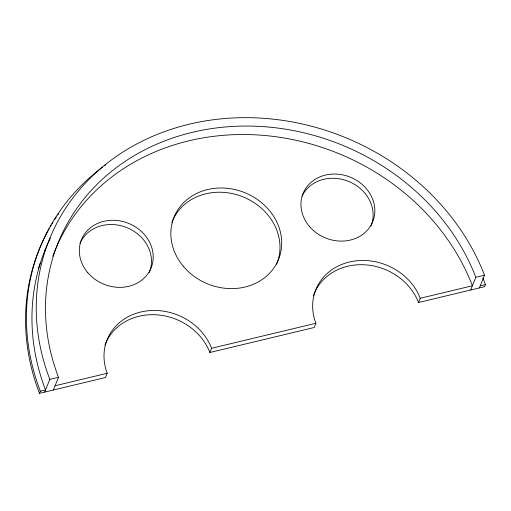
<?xml version="1.0" encoding="UTF-8"?>
<svg xmlns="http://www.w3.org/2000/svg" width="511" height="511" viewBox="0 0 511 511"><rect width="100%" height="100%" fill="white"/><g stroke="black" fill="none" stroke-linecap="round" stroke-linejoin="round"><path stroke-width="0.77" d="M54.913 250.748A225.472 197.016 22 0 1 263.478 135.383A225.472 197.016 22 0 1 472.394 285.777L420.234 298.271A56.37 49.254 22 0 0 349.332 262.034A56.37 49.254 22 0 0 315.907 323.271L314.195 327.506L209.861 352.507L211.573 348.272L210.717 346.164A56.37 49.254 22 0 0 139.701 312.278A56.37 49.254 22 0 0 107.15 372.992L105.547 377.501L39.468 393.336L40.324 391.215A240.509 210.149 22 0 1 102.647 167.097M44.687 392.084L49.823 379.379A234.868 205.224 22 0 1 189.108 124.23A234.868 205.224 22 0 1 484.511 275.218L479.375 287.929M53.38 390.002L58.516 377.29A225.472 197.016 22 0 1 192.232 132.355A225.472 197.016 22 0 1 475.818 277.301L484.511 275.218M313.499 295.447A56.37 49.254 22 0 1 365.269 264.832A56.37 49.254 22 0 1 418.522 302.512L420.234 298.271M470.682 290.012L475.818 277.301M482.818 278.022A240.509 210.149 22 0 1 485.45 284.557L484.594 286.677L418.522 302.512M49.823 379.379L58.516 377.29M55.092 385.767L107.259 373.266M211.573 348.272L315.907 323.271M40.324 391.215L45.543 389.97A234.868 205.224 22 0 1 50.436 238.011M480.231 285.809L485.45 284.557M209.861 352.507L209.005 350.405A56.37 49.254 22 0 0 156.596 314.827A56.37 49.254 22 0 0 105.605 343.488M171.881 222.496A56.37 49.254 22 0 1 172.788 220.254M173.037 219.704A56.37 49.254 22 0 1 244.347 197.425A56.37 49.254 22 0 1 276.572 264.264M302.033 196.16A37.578 32.838 22 0 1 349.447 181.763A37.578 32.838 22 0 1 370.992 225.977M79.927 243.466A37.578 32.838 22 0 1 127.45 227.855A37.578 32.838 22 0 1 149.186 272.65M104.947 345.18A56.37 49.254 22 0 1 105.375 344.05M52.761 256.298A225.472 197.016 22 0 1 54.632 251.438M104.48 165.736A240.509 210.149 22 0 1 105.72 164.842M39.468 393.336A240.509 210.149 22 0 1 48.136 230.685M48.519 229.982A240.509 210.149 22 0 1 49.292 228.596M50.474 226.526A240.509 210.149 22 0 1 51.279 225.153M52.096 223.786A240.509 210.149 22 0 1 52.92 222.426M54.613 219.73A240.509 210.149 22 0 1 56.351 217.054M57.692 215.067A240.509 210.149 22 0 1 58.593 213.758M38.593 268.256A234.868 205.224 22 0 1 40.216 263.076M44.502 251.444A234.868 205.224 22 0 1 45.089 250.007M309.755 226.814A37.578 32.838 22 0 0 372.704 221.742A37.578 32.838 22 0 0 331.243 174.155A37.578 32.838 22 0 0 309.755 226.814M87.796 272.682A37.578 32.838 22 0 0 150.898 268.416A37.578 32.838 22 0 0 110.114 220.369A37.578 32.838 22 0 0 87.796 272.682M183.251 266.225A56.37 49.254 22 0 0 278.048 260.584A56.37 49.254 22 0 0 217.526 188.093A56.37 49.254 22 0 0 183.251 266.225"/></g></svg>
